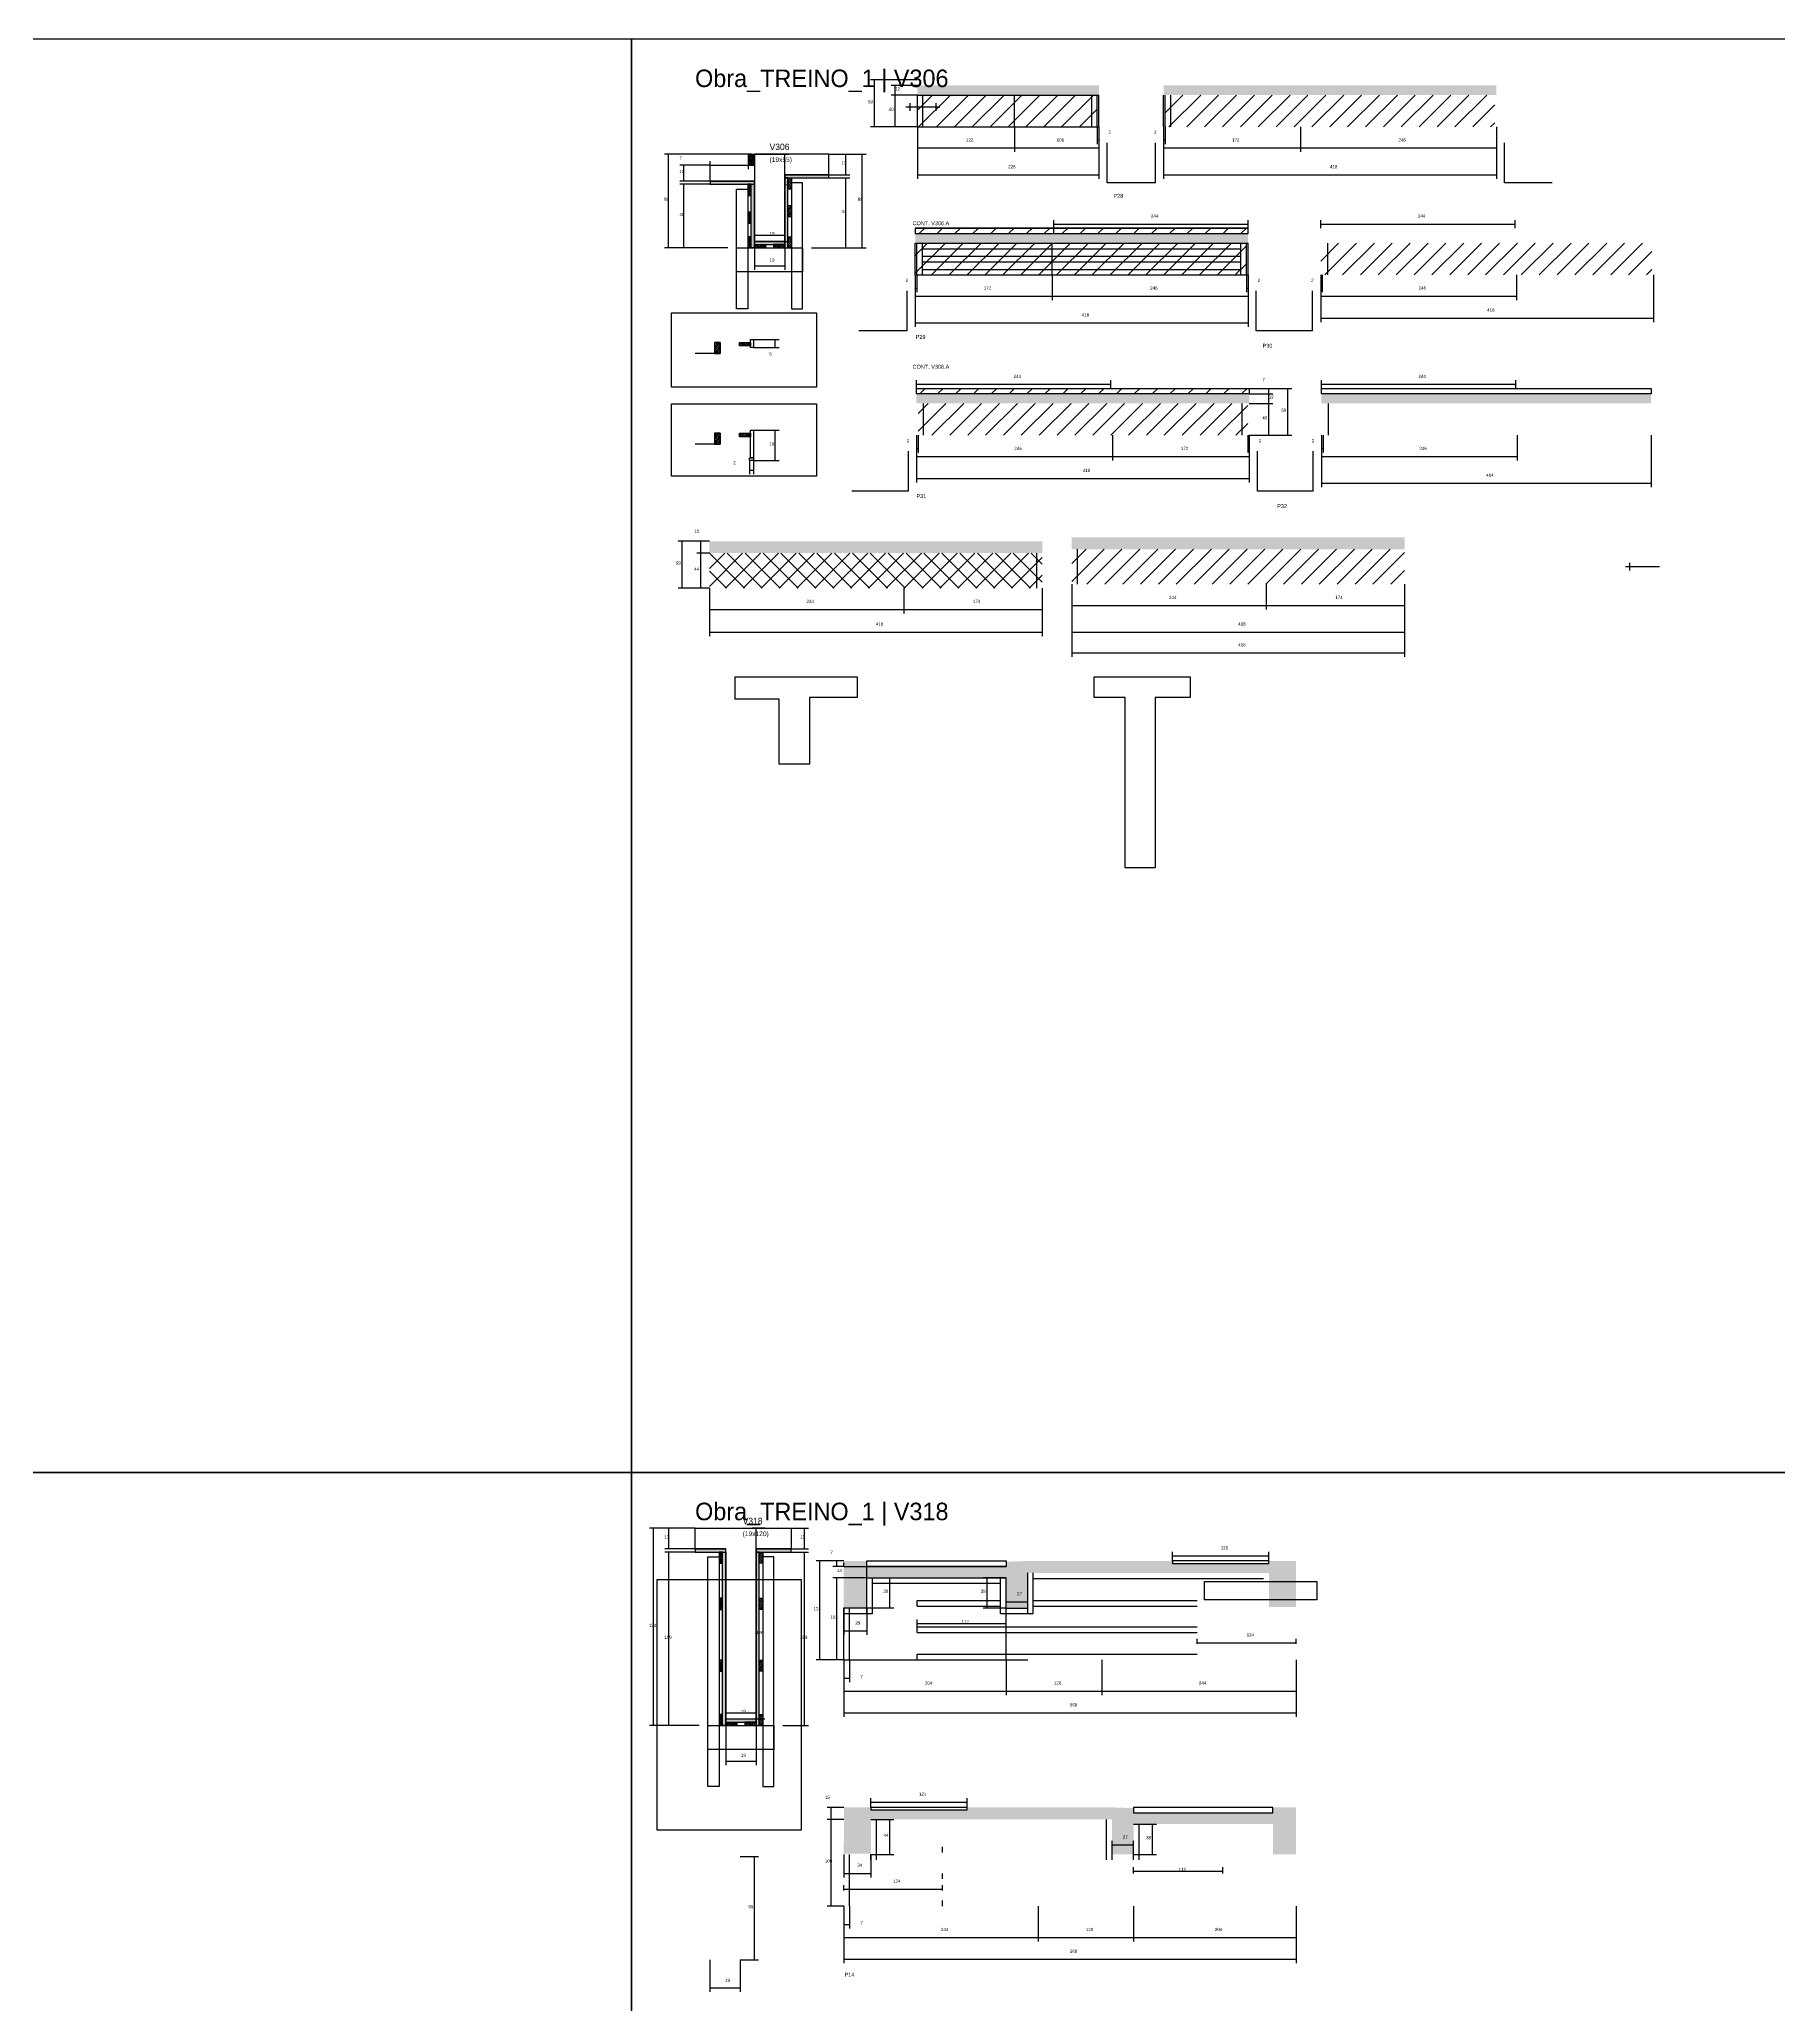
# Model space of a CAD drawing. Header units: metres. Extents: x -41 to 34840, y -36000 to 1848.
# Drawn here: x 19556 to 21741, y -668 to 1800 of the extents above; entities that cross this region are included whole.
import ezdxf

# ---------------------------------------------------------------- set-up
doc = ezdxf.new("R2010")
doc.units = ezdxf.units.M
for name, color, linetype in [('CELL_BORDER', 8, 'Continuous'), ('CONCRETO', 251, 'Continuous'), ('COTA', 4, 'Continuous'), ('Cota Seção (2x)', 4, 'Continuous'), ('cotas', 4, 'Continuous'), ('Hachura', 253, 'Continuous'), ('LABEL_ID', 3, 'Continuous'), ('Madeira', 126, 'Continuous'), ('NOMENCLATURA', 7, 'Continuous'), ('Painéis', 200, 'Continuous'), ('REAPROVEITAMENTO', 251, 'Continuous'), ('SARR_2.2x7', 40, 'Continuous'), ('SARR_3.5x7', 81, 'Continuous'), ('Texto Seção', 7, 'Continuous')]:
    doc.layers.add(name, color=color, linetype=linetype)

msp = doc.modelspace()

# ---------------------------------------------------------------- hatches: boundary and pattern name
at = {"layer": 'COTA'}
h = msp.add_hatch(dxfattribs=at)
h.set_pattern_fill('AR-CONC', scale=0.03)
h.paths.add_polyline_path([(20887.2, 1742), (20659.2, 1742), (20659.2, 1742), (20659.2, 1730), (20659.2, 1730), (20887.2, 1730), (20887.2, 1730), (20887.2, 1742)])
h = msp.add_hatch(dxfattribs=at)
h.set_pattern_fill('AR-CONC', scale=0.03)
h.paths.add_polyline_path([(20968.4, 1742), (21386.4, 1742), (21386.4, 1742), (21386.4, 1730), (21386.4, 1730), (20968.4, 1730), (20968.4, 1730), (20968.4, 1742)])
h = msp.add_hatch(dxfattribs=at)
h.set_pattern_fill('AR-CONC', scale=0.03)
h.paths.add_polyline_path([(20656.6, 1556), (21074.6, 1556), (21074.6, 1556), (21074.6, 1544), (21074.6, 1544), (20656.6, 1544), (20656.6, 1544), (20656.6, 1556)])
h = msp.add_hatch(dxfattribs=at)
h.set_pattern_fill('AR-CONC', scale=0.03)
h.paths.add_polyline_path([(21076.1, 1354.6), (20658.1, 1354.6), (20658.1, 1354.6), (20658.1, 1342.6), (20658.1, 1342.6), (21076.1, 1342.6), (21076.1, 1342.6), (21076.1, 1354.6)])
h = msp.add_hatch(dxfattribs=at)
h.set_pattern_fill('AR-CONC', scale=0.03)
h.paths.add_polyline_path([(21580.7, 1354.6), (21166.7, 1354.6), (21166.7, 1354.6), (21166.7, 1342.6), (21166.7, 1342.6), (21580.7, 1342.6), (21580.7, 1342.6), (21580.7, 1354.6)])
h = msp.add_hatch(dxfattribs=at)
h.set_pattern_fill('AR-CONC', scale=0.03)
h.paths.add_polyline_path([(20816, 1169.6), (20398, 1169.6), (20398, 1169.6), (20398, 1154.6), (20398, 1154.6), (20816, 1154.6), (20816, 1154.6), (20816, 1169.6)])
h = msp.add_hatch(dxfattribs=at)
h.set_pattern_fill('AR-CONC', scale=0.03)
h.paths.add_polyline_path([(21271.2, 1174.6), (20853.2, 1174.6), (20853.2, 1174.6), (20853.2, 1159.6), (20853.2, 1159.6), (21271.2, 1159.6), (21271.2, 1159.6), (21271.2, 1174.6)])
h = msp.add_hatch(dxfattribs=at)
h.set_pattern_fill('AR-CONC', scale=0.03)
h.paths.add_polyline_path([(20595.8, -132.2), (20770.8, -132.2), (20770.8, -132.2), (20770.8, -170.3), (20770.8, -170.3), (20797.8, -170.3), (20797.8, -170.3), (20797.8, -111.2), (20797.8, -111.2), (20770.8, -112.2), (20770.8, -112.2), (20770.8, -118.2), (20770.8, -118.2), (20595.8, -118.2), (20595.8, -118.2), (20595.8, -111.2), (20595.8, -111.2), (20566.8, -111.2), (20566.8, -111.2), (20566.8, -170.2), (20566.8, -170.2), (20595.8, -170.2), (20595.8, -170.2), (20595.8, -132.2)])
h = msp.add_hatch(dxfattribs=at)
h.set_pattern_fill('AR-CONC', scale=0.03)
h.paths.add_polyline_path([(20979.8, -114.2), (20979.8, -111.2), (20979.8, -111.2), (20797.8, -111.2), (20797.8, -111.2), (20797.8, -126.2), (20797.8, -126.2), (21100.8, -126.2), (21100.8, -126.2), (21100.8, -169.2), (21100.8, -169.2), (21134.8, -169.2), (21134.8, -169.2), (21134.7, -111.2), (21134.7, -111.2), (21100.8, -111.2), (21100.8, -111.2), (21100.8, -114.2), (21100.8, -114.2), (20979.8, -114.2)])
h = msp.add_hatch(dxfattribs=at)
h.set_pattern_fill('AR-CONC', scale=0.03)
h.paths.add_polyline_path([(20600.8, -423.7), (20600.8, -420.7), (20600.8, -420.7), (20567, -420.7), (20567, -420.7), (20566.8, -478.7), (20566.8, -478.7), (20600.8, -478.7), (20600.8, -478.7), (20600.8, -435.7), (20600.8, -435.7), (20903.8, -435.7), (20903.8, -435.7), (20903.8, -420.7), (20903.8, -420.7), (20721.8, -420.7), (20721.8, -420.7), (20721.8, -423.7), (20721.8, -423.7), (20600.8, -423.7)])
h = msp.add_hatch(dxfattribs=at)
h.set_pattern_fill('AR-CONC', scale=0.03)
h.paths.add_polyline_path([(21105.8, -441.7), (20930.8, -441.7), (20930.8, -441.7), (20930.8, -479.7), (20930.8, -479.7), (20903.8, -479.7), (20903.8, -479.7), (20903.8, -420.7), (20903.8, -420.7), (20930.8, -421.6), (20930.8, -421.6), (20930.8, -427.7), (20930.8, -427.7), (21105.8, -427.7), (21105.8, -427.7), (21105.8, -420.7), (21105.8, -420.7), (21134.8, -420.7), (21134.8, -420.7), (21134.8, -479.7), (21134.8, -479.7), (21105.8, -479.7), (21105.8, -479.7), (21105.8, -441.7)])
at = {"layer": 'Hachura'}
h = msp.add_hatch(dxfattribs=at)
h.set_pattern_fill('ANSI31', scale=0.5)
h.paths.add_polyline_path([(20446.6, 1641.9), (20451, 1641.9), (20451, 1641.9), (20451, 1655.9), (20451, 1655.9), (20446.6, 1655.9), (20446.6, 1655.9), (20446.6, 1641.9)])
h = msp.add_hatch(color=8, dxfattribs=at)
h.dxf.hatch_style = 1
h.paths.add_polyline_path([(20451, 1655.9), (20454.6, 1655.9), (20454.6, 1655.9), (20454.6, 1641.9), (20454.6, 1641.9), (20451, 1641.9), (20451, 1641.9), (20451, 1655.9)])
h = msp.add_hatch(color=8, dxfattribs=at)
h.dxf.hatch_style = 1
h.paths.add_polyline_path([(20548.2, 1625.9), (20548.2, 1629.9), (20548.2, 1629.9), (20492.6, 1629.9), (20492.6, 1629.9), (20492.6, 1625.9), (20492.6, 1625.9), (20548.2, 1625.9)])
h = msp.add_hatch(color=8, dxfattribs=at)
h.dxf.hatch_style = 1
h.paths.add_polyline_path([(20454.6, 1617.9), (20454.6, 1621.9), (20454.6, 1621.9), (20399, 1621.9), (20399, 1621.9), (20399, 1617.9), (20399, 1617.9), (20454.6, 1617.9)])
h = msp.add_hatch(dxfattribs=at)
h.set_pattern_fill('ANSI31', scale=0.5)
h.paths.add_polyline_path([(20446.2, 1603.9), (20450.6, 1603.9), (20450.6, 1603.9), (20450.6, 1617.9), (20450.6, 1617.9), (20446.2, 1617.9), (20446.2, 1617.9), (20446.2, 1603.9)])
h = msp.add_hatch(color=8, dxfattribs=at)
h.dxf.hatch_style = 1
h.paths.add_polyline_path([(20454.6, 1617.9), (20450.6, 1617.9), (20450.6, 1617.9), (20450.6, 1537.9), (20450.6, 1537.9), (20454.6, 1537.9), (20454.6, 1537.9), (20454.6, 1617.9)])
h = msp.add_hatch(color=8, dxfattribs=at)
h.dxf.hatch_style = 1
h.paths.add_polyline_path([(20496.6, 1625.9), (20492.6, 1625.9), (20492.6, 1625.9), (20492.6, 1537.9), (20492.6, 1537.9), (20496.6, 1537.9), (20496.6, 1537.9), (20496.6, 1625.9)])
h = msp.add_hatch(dxfattribs=at)
h.set_pattern_fill('ANSI31', scale=0.5)
h.paths.add_polyline_path([(20501, 1611.9), (20496.6, 1611.9), (20496.6, 1611.9), (20496.6, 1625.9), (20496.6, 1625.9), (20501, 1625.9), (20501, 1625.9), (20501, 1611.9)])
h = msp.add_hatch(dxfattribs=at)
h.set_pattern_fill('ANSI31', scale=0.5)
h.paths.add_polyline_path([(20446.2, 1569.1), (20450.6, 1569.1), (20450.6, 1569.1), (20450.6, 1583.1), (20450.6, 1583.1), (20446.2, 1583.1), (20446.2, 1583.1), (20446.2, 1569.1)])
h = msp.add_hatch(dxfattribs=at)
h.set_pattern_fill('ANSI31', scale=0.5)
h.paths.add_polyline_path([(20501, 1577.1), (20496.6, 1577.1), (20496.6, 1577.1), (20496.6, 1591.1), (20496.6, 1591.1), (20501, 1591.1), (20501, 1591.1), (20501, 1577.1)])
h = msp.add_hatch(dxfattribs=at)
h.set_pattern_fill('ANSI31', scale=0.5)
h.paths.add_polyline_path([(20446.2, 1537.9), (20450.6, 1537.9), (20450.6, 1537.9), (20450.6, 1551.9), (20450.6, 1551.9), (20446.2, 1551.9), (20446.2, 1551.9), (20446.2, 1537.9)])
h = msp.add_hatch(color=8, dxfattribs=at)
h.dxf.hatch_style = 1
h.paths.add_polyline_path([(20492.6, 1542.3), (20492.6, 1545.9), (20492.6, 1545.9), (20454.6, 1545.9), (20454.6, 1545.9), (20454.6, 1542.3), (20454.6, 1542.3), (20492.6, 1542.3)])
h = msp.add_hatch(dxfattribs=at)
h.set_pattern_fill('ANSI31', scale=0.5)
h.paths.add_polyline_path([(20454.6, 1537.9), (20454.6, 1542.3), (20454.6, 1542.3), (20468.6, 1542.3), (20468.6, 1542.3), (20468.6, 1537.9), (20468.6, 1537.9), (20454.6, 1537.9)])
h = msp.add_hatch(dxfattribs=at)
h.set_pattern_fill('ANSI31', scale=0.5)
h.paths.add_polyline_path([(20492.6, 1537.9), (20492.6, 1542.3), (20492.6, 1542.3), (20478.6, 1542.3), (20478.6, 1542.3), (20478.6, 1537.9), (20478.6, 1537.9), (20492.6, 1537.9)])
h = msp.add_hatch(dxfattribs=at)
h.set_pattern_fill('ANSI31', scale=0.5)
h.paths.add_polyline_path([(20501, 1537.9), (20496.6, 1537.9), (20496.6, 1537.9), (20496.6, 1551.9), (20496.6, 1551.9), (20501, 1551.9), (20501, 1551.9), (20501, 1537.9)])
h = msp.add_hatch(dxfattribs=at)
h.set_pattern_fill('ANSI31', scale=0.5)
h.paths.add_polyline_path([(20411.5, 1419.3), (20404.5, 1419.3), (20404.5, 1405.3), (20411.5, 1405.3)])
h = msp.add_hatch(dxfattribs=at)
h.set_pattern_fill('ANSI31', scale=0.5)
h.paths.add_polyline_path([(20435.9, 1419.3), (20435.9, 1414.9), (20435.9, 1414.9), (20449.8, 1414.9), (20449.8, 1414.9), (20449.8, 1419.3), (20449.8, 1419.3), (20435.9, 1419.3)])
h = msp.add_hatch(dxfattribs=at)
h.set_pattern_fill('ANSI31', scale=0.5)
h.paths.add_polyline_path([(20411.5, 1305.3), (20404.5, 1305.3), (20404.5, 1291.3), (20411.5, 1291.3)])
h = msp.add_hatch(dxfattribs=at)
h.set_pattern_fill('ANSI31', scale=0.5)
h.paths.add_polyline_path([(20435.9, 1305.3), (20435.9, 1300.9), (20435.9, 1300.9), (20449.8, 1300.9), (20449.8, 1300.9), (20449.8, 1305.3), (20449.8, 1305.3), (20435.9, 1305.3)])
h = msp.add_hatch(color=8, dxfattribs=at)
h.dxf.hatch_style = 1
h.paths.add_polyline_path([(20418.6, -100), (20418.6, -96), (20418.6, -96), (20380, -96), (20380, -96), (20380, -100), (20380, -100), (20418.6, -100)])
h = msp.add_hatch(color=8, dxfattribs=at)
h.dxf.hatch_style = 1
h.paths.add_polyline_path([(20500.6, -100), (20500.6, -96), (20500.6, -96), (20456.6, -96), (20456.6, -96), (20456.6, -100), (20456.6, -100), (20500.6, -100)])
h = msp.add_hatch(color=8, dxfattribs=at)
h.dxf.hatch_style = 1
h.paths.add_polyline_path([(20460.6, -98), (20456.6, -98), (20456.6, -98), (20456.6, -318), (20456.6, -318), (20460.6, -318), (20460.6, -318), (20460.6, -98)])
h = msp.add_hatch(dxfattribs=at)
h.set_pattern_fill('ANSI31', scale=0.5)
h.paths.add_polyline_path([(20410.2, -114), (20414.6, -114), (20414.6, -114), (20414.6, -100), (20414.6, -100), (20410.2, -100), (20410.2, -100), (20410.2, -114)])
h = msp.add_hatch(color=8, dxfattribs=at)
h.dxf.hatch_style = 1
h.paths.add_polyline_path([(20414.6, -100), (20418.6, -100), (20418.6, -100), (20418.6, -318), (20418.6, -318), (20414.6, -318), (20414.6, -318), (20414.6, -100)])
h = msp.add_hatch(dxfattribs=at)
h.set_pattern_fill('ANSI31', scale=0.5)
h.paths.add_polyline_path([(20465, -114), (20460.6, -114), (20460.6, -114), (20460.6, -100), (20460.6, -100), (20465, -100), (20465, -100), (20465, -114)])
h = msp.add_hatch(dxfattribs=at)
h.set_pattern_fill('ANSI31', scale=0.5)
h.paths.add_polyline_path([(20410.2, -172), (20414.6, -172), (20414.6, -172), (20414.6, -158), (20414.6, -158), (20410.2, -158), (20410.2, -158), (20410.2, -172)])
h = msp.add_hatch(dxfattribs=at)
h.set_pattern_fill('ANSI31', scale=0.5)
h.paths.add_polyline_path([(20465, -172), (20460.6, -172), (20460.6, -172), (20460.6, -158), (20460.6, -158), (20465, -158), (20465, -158), (20465, -172)])
h = msp.add_hatch(dxfattribs=at)
h.set_pattern_fill('ANSI31', scale=0.5)
h.paths.add_polyline_path([(20410.2, -249.7), (20414.6, -249.7), (20414.6, -249.7), (20414.6, -235.7), (20414.6, -235.7), (20410.2, -235.7), (20410.2, -235.7), (20410.2, -249.7)])
h = msp.add_hatch(dxfattribs=at)
h.set_pattern_fill('ANSI31', scale=0.5)
h.paths.add_polyline_path([(20465, -249.7), (20460.6, -249.7), (20460.6, -249.7), (20460.6, -235.7), (20460.6, -235.7), (20465, -235.7), (20465, -235.7), (20465, -249.7)])
h = msp.add_hatch(dxfattribs=at)
h.set_pattern_fill('ANSI31', scale=0.5)
h.paths.add_polyline_path([(20410.2, -318), (20414.6, -318), (20414.6, -318), (20414.6, -304), (20414.6, -304), (20410.2, -304), (20410.2, -304), (20410.2, -318)])
h = msp.add_hatch(color=8, dxfattribs=at)
h.dxf.hatch_style = 1
h.paths.add_polyline_path([(20456.6, -313.6), (20456.6, -310), (20456.6, -310), (20418.6, -310), (20418.6, -310), (20418.6, -313.6), (20418.6, -313.6), (20456.6, -313.6)])
h = msp.add_hatch(dxfattribs=at)
h.set_pattern_fill('ANSI31', scale=0.5)
h.paths.add_polyline_path([(20418.6, -318), (20418.6, -313.6), (20418.6, -313.6), (20432.6, -313.6), (20432.6, -313.6), (20432.6, -318), (20432.6, -318), (20418.6, -318)])
h = msp.add_hatch(dxfattribs=at)
h.set_pattern_fill('ANSI31', scale=0.5)
h.paths.add_polyline_path([(20456.6, -318), (20456.6, -313.6), (20456.6, -313.6), (20442.6, -313.6), (20442.6, -313.6), (20442.6, -318), (20442.6, -318), (20456.6, -318)])
h = msp.add_hatch(dxfattribs=at)
h.set_pattern_fill('ANSI31', scale=0.5)
h.paths.add_polyline_path([(20465, -318), (20460.6, -318), (20460.6, -318), (20460.6, -304), (20460.6, -304), (20465, -304), (20465, -304), (20465, -318)])
at = {"layer": 'REAPROVEITAMENTO'}
h = msp.add_hatch(dxfattribs=at)
h.set_pattern_fill('ANSI31', scale=5)
h.paths.add_polyline_path([(20885.2, 1690), (20885.2, 1730), (20885.2, 1730), (20659.2, 1730), (20659.2, 1730), (20659.2, 1690), (20659.2, 1690), (20885.2, 1690)])
h = msp.add_hatch(dxfattribs=at)
h.set_pattern_fill('ANSI31', scale=5)
h.paths.add_polyline_path([(21384.4, 1690), (21384.4, 1730), (21384.4, 1730), (20970.4, 1730), (20970.4, 1730), (20970.4, 1690), (20970.4, 1690), (21384.4, 1690)])
h = msp.add_hatch(dxfattribs=at)
h.set_pattern_fill('ANSI31', scale=5)
h.paths.add_polyline_path([(21074.6, 1563), (20656.6, 1563), (20656.6, 1563), (20656.6, 1556), (20656.6, 1556), (21074.6, 1556), (21074.6, 1556), (21074.6, 1563)])
h = msp.add_hatch(dxfattribs=at)
h.set_pattern_fill('ANSI31', scale=5)
h.paths.add_polyline_path([(21072.6, 1504), (21072.6, 1544), (21072.6, 1544), (20656.6, 1544), (20656.6, 1544), (20656.6, 1504), (20656.6, 1504), (21072.6, 1504)])
h = msp.add_hatch(dxfattribs=at)
h.set_pattern_fill('ANSI31', scale=5)
h.paths.add_polyline_path([(21581.8, 1504), (21581.8, 1544), (21581.8, 1544), (21165.8, 1544), (21165.8, 1544), (21165.8, 1504), (21165.8, 1504), (21581.8, 1504)])
h = msp.add_hatch(dxfattribs=at)
h.set_pattern_fill('ANSI31', scale=5)
h.paths.add_polyline_path([(21076.1, 1361.6), (20658.1, 1361.6), (20658.1, 1361.6), (20658.1, 1354.6), (20658.1, 1354.6), (21076.1, 1354.6), (21076.1, 1354.6), (21076.1, 1361.6)])
h = msp.add_hatch(dxfattribs=at)
h.set_pattern_fill('ANSI31', scale=5)
h.paths.add_polyline_path([(21074.1, 1302.6), (21074.1, 1342.6), (21074.1, 1342.6), (20660.1, 1342.6), (20660.1, 1342.6), (20660.1, 1302.6), (20660.1, 1302.6), (21074.1, 1302.6)])
h = msp.add_hatch(dxfattribs=at)
h.set_pattern_fill('ANSI37', scale=5)
h.paths.add_polyline_path([(20816, 1110.6), (20816, 1154.6), (20816, 1154.6), (20398, 1154.6), (20398, 1154.6), (20398, 1110.6), (20398, 1110.6), (20816, 1110.6)])
h = msp.add_hatch(dxfattribs=at)
h.set_pattern_fill('ANSI31', scale=5)
h.paths.add_polyline_path([(21271.2, 1115.6), (21271.2, 1159.6), (21271.2, 1159.6), (20853.2, 1159.6), (20853.2, 1159.6), (20853.2, 1115.6), (20853.2, 1115.6), (21271.2, 1115.6)])

# ---------------------------------------------------------------- linework, layer by layer
at = {"layer": 'CELL_BORDER'}
for points in [[(17400, 0), (20300, 0), (20300, 1800), (17400, 1800)], [(20300, 0), (23200, 0), (23200, 1800), (20300, 1800)], [(17400, -1800), (20300, -1800), (20300, 0), (17400, 0)], [(20300, -1800), (23200, -1800), (23200, 0), (20300, 0)]]:
    msp.add_lwpolyline(points, close=True, dxfattribs=at)
at = {"layer": 'CONCRETO'}
msp.add_lwpolyline([(20492.6, 1625.9), (20492.6, 1545.9), (20454.6, 1545.9), (20454.6, 1621.9), (20399, 1621.9), (20399, 1641.9), (20454.6, 1641.9), (20454.6, 1655.9), (20492.6, 1655.9)], dxfattribs=at)
for points in [[(20548.2, 1629.9), (20548.2, 1655.9), (20492.6, 1655.9), (20492.6, 1655.9), (20454.6, 1655.9), (20454.6, 1545.9), (20492.6, 1545.9), (20492.6, 1629.9)], [(20430.2, 971.4), (20430.2, 999.4), (20583.8, 999.4), (20583.8, 973.4), (20523.8, 973.4), (20523.8, 889.4), (20485.8, 889.4), (20485.8, 971.4)], [(20881.4, 973.4), (20881.4, 999.4), (21002, 999.4), (21002, 973.4), (20958, 973.4), (20958, 759.4), (20920, 759.4), (20920, 973.4)], [(20380, -96), (20380, -70), (20500.6, -70), (20500.6, -96), (20456.6, -96), (20456.6, -310), (20418.6, -310), (20418.6, -96)]]:
    msp.add_lwpolyline(points, close=True, dxfattribs=at)
at = {"layer": 'COTA'}
for p, q in [((20659.2, 1749), (20600.4, 1749)), ((20605.4, 1690), (20605.4, 1749)), ((20659.2, 1742), (20626.3, 1742)), ((20659.2, 1730), (20626.3, 1730)), ((20659.2, 1730), (20626.3, 1730)), ((20631.3, 1730), (20631.3, 1742)), ((20631.3, 1690), (20631.3, 1730)), ((20659.2, 1690), (20600.4, 1690)), ((20659.2, 1690), (20626.3, 1690)), ((20659.2, 1690), (20659.2, 1658.5)), ((20659.2, 1690), (20659.2, 1624.9)), ((20781.2, 1690), (20781.2, 1658.5)), ((20781.2, 1690), (20781.2, 1658.5)), ((20885.2, 1690), (20885.2, 1668.3)), ((20887.2, 1690), (20887.2, 1658.5)), ((20887.2, 1690), (20887.2, 1624.9)), ((20887.2, 1690), (20887.2, 1668.3)), ((20968.4, 1690), (20968.4, 1658.5)), ((20968.4, 1690), (20968.4, 1624.9)), ((20968.4, 1690), (20968.4, 1668.3)), ((20970.4, 1690), (20970.4, 1668.3)), ((21140.4, 1690), (21140.4, 1658.5)), ((21140.4, 1690), (21140.4, 1658.5)), ((21386.4, 1690), (21386.4, 1658.5)), ((21386.4, 1690), (21386.4, 1624.9)), ((20446.6, 1655.9), (20341.6, 1655.9)), ((20346.6, 1537.9), (20346.6, 1655.9)), ((20446.6, 1655.9), (20446.6, 1636.9)), ((20548.2, 1655.9), (20574.4, 1655.9)), ((20548.2, 1655.9), (20594.9, 1655.9)), ((20569.4, 1629.9), (20569.4, 1655.9)), ((20589.9, 1537.9), (20589.9, 1655.9)), ((20659.2, 1663.5), (20781.2, 1663.5)), ((20781.2, 1663.5), (20887.2, 1663.5)), ((20885.2, 1673.3), (20887.2, 1673.3)), ((20968.4, 1673.3), (20970.4, 1673.3)), ((20968.4, 1663.5), (21140.4, 1663.5)), ((21140.4, 1663.5), (21386.4, 1663.5)), ((20399, 1641.9), (20360.9, 1641.9)), ((20365.9, 1621.9), (20365.9, 1641.9)), ((20399, 1641.9), (20399, 1646.9)), ((20399, 1641.9), (20446.6, 1641.9)), ((20548.2, 1629.9), (20574.4, 1629.9)), ((20659.2, 1629.9), (20887.2, 1629.9)), ((20968.4, 1629.9), (21386.4, 1629.9)), ((20399, 1621.9), (20360.9, 1621.9)), ((20399, 1617.9), (20360.9, 1617.9)), ((20365.9, 1537.9), (20365.9, 1617.9)), ((20548.2, 1625.9), (20574.4, 1625.9)), ((20569.4, 1537.9), (20569.4, 1625.9)), ((20830.5, 1563), (20830.5, 1573)), ((20830.5, 1568), (21074.6, 1568)), ((21074.6, 1563), (21074.6, 1573)), ((21165.8, 1563), (21165.8, 1573)), ((21165.8, 1568), (21409.9, 1568)), ((21409.9, 1563), (21409.9, 1573)), ((20421, 1537.9), (20341.6, 1537.9)), ((20421, 1537.9), (20360.9, 1537.9)), ((20454.6, 1537.9), (20454.6, 1510.4)), ((20492.6, 1537.9), (20492.6, 1510.4)), ((20526.2, 1537.9), (20574.4, 1537.9)), ((20550.8, 1537.9), (20594.9, 1537.9)), ((20454.6, 1515.4), (20492.6, 1515.4)), ((20656.6, 1504), (20656.6, 1472.5)), ((20656.6, 1504), (20656.6, 1438.9)), ((20656.6, 1504), (20656.6, 1482.3)), ((20656.6, 1487.3), (20658.6, 1487.3)), ((20658.6, 1504), (20658.6, 1482.3)), ((20828.6, 1504), (20828.6, 1472.5)), ((20828.6, 1504), (20828.6, 1472.5)), ((21072.6, 1504), (21072.6, 1482.3)), ((21072.6, 1487.3), (21074.6, 1487.3)), ((21074.6, 1504), (21074.6, 1472.5)), ((21074.6, 1504), (21074.6, 1438.9)), ((21074.6, 1504), (21074.6, 1482.3)), ((21165.8, 1504), (21165.8, 1472.5)), ((21165.8, 1504), (21165.8, 1444.9)), ((21165.8, 1504), (21165.8, 1482.3)), ((21165.8, 1487.3), (21167.8, 1487.3)), ((21167.8, 1504), (21167.8, 1482.3)), ((21411.8, 1504), (21411.8, 1472.5)), ((21583.8, 1504), (21583.8, 1444.9)), ((20656.6, 1477.5), (20828.6, 1477.5)), ((20828.6, 1477.5), (21074.6, 1477.5)), ((21165.8, 1477.5), (21411.8, 1477.5)), ((20656.6, 1443.9), (21074.6, 1443.9)), ((21165.8, 1449.9), (21583.8, 1449.9)), ((20453.4, 1422.9), (20485.7, 1422.9)), ((20453.4, 1412.9), (20485.7, 1412.9)), ((20480.7, 1412.9), (20480.7, 1422.9)), ((20658.1, 1361.6), (20658.1, 1371.7)), ((20658.1, 1366.7), (20902.1, 1366.7)), ((20902.1, 1361.6), (20902.1, 1371.7)), ((21076.1, 1361.6), (21105.5, 1361.6)), ((21076.1, 1361.6), (21129.6, 1361.6)), ((21100.5, 1354.6), (21100.5, 1361.6)), ((21124.6, 1302.6), (21124.6, 1361.6)), ((21166.7, 1361.6), (21166.7, 1371.7)), ((21166.7, 1366.7), (21410.7, 1366.7)), ((21410.7, 1361.6), (21410.7, 1371.7)), ((21076.1, 1354.6), (21105.5, 1354.6)), ((21076.1, 1354.6), (21105.5, 1354.6)), ((21076.1, 1342.6), (21105.5, 1342.6)), ((21076.1, 1342.6), (21105.5, 1342.6)), ((21100.5, 1342.6), (21100.5, 1354.6)), ((21100.5, 1302.6), (21100.5, 1342.6)), ((20453.4, 1308.9), (20485.7, 1308.9)), ((20480.7, 1270.9), (20480.7, 1308.9)), ((20658.1, 1302.6), (20658.1, 1271.1)), ((20658.1, 1302.6), (20658.1, 1243.5)), ((20658.1, 1302.6), (20658.1, 1281)), ((20658.1, 1286), (20660.1, 1286)), ((20660.1, 1302.6), (20660.1, 1281)), ((20904.1, 1302.6), (20904.1, 1271.1)), ((20904.1, 1302.6), (20904.1, 1271.1)), ((21074.1, 1302.6), (21074.1, 1281)), ((21074.1, 1286), (21076.1, 1286)), ((21076.1, 1302.6), (21076.1, 1271.1)), ((21076.1, 1302.6), (21076.1, 1243.5)), ((21076.1, 1302.6), (21076.1, 1281)), ((21076.1, 1302.6), (21105.5, 1302.6)), ((21076.1, 1302.6), (21129.6, 1302.6)), ((21166.7, 1302.6), (21166.7, 1271.1)), ((21166.7, 1302.6), (21166.7, 1237.6)), ((21166.7, 1302.6), (21166.7, 1281)), ((21166.7, 1286), (21168.7, 1286)), ((21168.7, 1302.6), (21168.7, 1281)), ((21412.7, 1302.6), (21412.7, 1271.1)), ((21580.7, 1302.6), (21580.7, 1237.6)), ((20448.4, 1270.9), (20448.4, 1253.7)), ((20453.4, 1270.9), (20485.7, 1270.9)), ((20453.4, 1270.9), (20453.4, 1253.7)), ((20658.1, 1276.1), (20904.1, 1276.1)), ((20904.1, 1276.1), (21076.1, 1276.1)), ((21166.7, 1276.1), (21412.7, 1276.1)), ((20448.4, 1258.7), (20453.4, 1258.7)), ((20658.1, 1248.5), (21076.1, 1248.5)), ((21166.7, 1242.6), (21580.7, 1242.6)), ((20398, 1169.6), (20358.9, 1169.6)), ((20363.9, 1110.6), (20363.9, 1169.6)), ((20398, 1169.6), (20382.1, 1169.6)), ((20387.1, 1154.6), (20387.1, 1169.6)), ((20398, 1154.6), (20382.1, 1154.6)), ((20398, 1154.6), (20382.1, 1154.6)), ((20387.1, 1110.6), (20387.1, 1154.6)), ((20853.2, 1115.6), (20853.2, 1084)), ((20853.2, 1115.6), (20853.2, 1050.5)), ((20853.2, 1115.6), (20853.2, 1024.4)), ((21097.2, 1115.6), (21097.2, 1084)), ((21097.2, 1115.6), (21097.2, 1084)), ((21271.2, 1115.6), (21271.2, 1084)), ((21271.2, 1115.6), (21271.2, 1050.5)), ((21271.2, 1115.6), (21271.2, 1024.4)), ((20398, 1110.6), (20358.9, 1110.6)), ((20398, 1110.6), (20382.1, 1110.6)), ((20398, 1110.6), (20398, 1079)), ((20398, 1110.6), (20398, 1050.5)), ((20642, 1110.6), (20642, 1079)), ((20642, 1110.6), (20642, 1079)), ((20816, 1110.6), (20816, 1079)), ((20816, 1110.6), (20816, 1050.5)), ((20853.2, 1089), (21097.2, 1089)), ((21097.2, 1089), (21271.2, 1089)), ((20398, 1084), (20642, 1084)), ((20642, 1084), (20816, 1084)), ((20398, 1055.5), (20816, 1055.5)), ((20853.2, 1055.5), (21271.2, 1055.5)), ((20853.2, 1029.4), (21271.2, 1029.4)), ((20380, -70), (20322.6, -70)), ((20327.6, -318), (20327.6, -70)), ((20380, -70), (20341.9, -70)), ((20346.9, -96), (20346.9, -70)), ((20500.6, -70), (20522.4, -70)), ((20517.4, -96), (20517.4, -70)), ((20380, -96), (20341.9, -96)), ((20500.6, -96), (20522.4, -96)), ((20380, -100), (20341.9, -100)), ((20346.9, -318), (20346.9, -100)), ((20500.6, -100), (20522.4, -100)), ((20517.4, -318), (20517.4, -100)), ((20566.8, -111.2), (20553.2, -111.2)), ((20566.8, -118.2), (20553.2, -118.2)), ((20558.2, -118.2), (20558.2, -111.2)), ((20566.8, -118.2), (20566.8, -113.2)), ((20566.8, -118.2), (20595.8, -118.2)), ((20595.8, -132.2), (20595.8, -113.2)), ((20979.8, -111.2), (20979.8, -99.6)), ((20979.8, -104.6), (21100.8, -104.6)), ((21100.8, -111.2), (21100.8, -99.6)), ((20595.8, -132.2), (20553.2, -132.2)), ((20558.2, -235.2), (20558.2, -132.2)), ((20566.8, -235.2), (20553.2, -235.2)), ((20566.8, -235.2), (20566.8, -263.4)), ((20573.8, -235.2), (20573.8, -263.4)), ((20770.8, -235.2), (20770.8, -279.6)), ((20890.8, -235.2), (20890.8, -279.6)), ((20890.8, -235.2), (20890.8, -279.6)), ((21134.8, -235.2), (21134.8, -279.6)), ((20566.8, -258.4), (20573.8, -258.4)), ((20770.8, -274.6), (20890.8, -274.6)), ((20890.8, -274.6), (21134.8, -274.6)), ((20385, -318), (20322.6, -318)), ((20385, -318), (20341.9, -318)), ((20418.6, -318), (20418.6, -367.7)), ((20456.6, -318), (20456.6, -367.7)), ((20490.2, -318), (20522.4, -318)), ((20418.6, -362.7), (20456.6, -362.7)), ((20600.8, -420.7), (20600.8, -409.1)), ((20600.8, -414.1), (20721.8, -414.1)), ((20721.8, -420.7), (20721.8, -409.1)), ((20566.8, -420.7), (20546.1, -420.7)), ((20566.8, -435.7), (20546.1, -435.7)), ((20566.8, -435.7), (20546.1, -435.7)), ((20551.1, -435.7), (20551.1, -420.7)), ((20551.1, -544.7), (20551.1, -435.7)), ((20436.6, -482.3), (20459.6, -482.3)), ((20454.6, -612.3), (20454.6, -482.3)), ((20566.8, -544.7), (20546.1, -544.7)), ((20566.8, -544.7), (20566.8, -589.1)), ((20566.8, -544.7), (20566.8, -572.9)), ((20573.8, -544.7), (20573.8, -572.9)), ((20810.8, -544.7), (20810.8, -589.1)), ((20810.8, -544.7), (20810.8, -589.1)), ((20930.8, -544.7), (20930.8, -589.1)), ((20566.8, -567.9), (20573.8, -567.9)), ((20566.8, -584.1), (20810.8, -584.1)), ((20810.8, -584.1), (20930.8, -584.1)), ((20398.7, -612.3), (20398.7, -652.5)), ((20436.6, -612.3), (20436.6, -652.5)), ((20436.6, -612.3), (20459.6, -612.3)), ((20398.7, -647.5), (20436.6, -647.5))]:
    msp.add_line(p, q, dxfattribs=at)
at = {"layer": 'Cota Seção (2x)'}
for p, q in [((20465.6, 1655.9), (20497.6, 1655.9)), ((20492.6, 1545.9), (20492.6, 1655.9)), ((20454.6, 1537.9), (20454.6, 1558.9)), ((20492.6, 1537.9), (20492.6, 1558.9)), ((20454.6, 1553.9), (20492.6, 1553.9)), ((20465.6, 1545.9), (20497.6, 1545.9)), ((20467.6, -70), (20451.6, -70)), ((20456.6, -310), (20456.6, -70)), ((20566.8, -111.2), (20531.9, -111.2)), ((20536.9, -235.2), (20536.9, -111.2)), ((20595.8, -132.2), (20629.7, -132.2)), ((20624.7, -170.2), (20624.7, -132.2)), ((20770.8, -132.2), (20742, -132.2)), ((20747, -170.3), (20747, -132.2)), ((20566.8, -170.2), (20566.8, -204.1)), ((20595.8, -170.2), (20629.7, -170.2)), ((20595.8, -170.2), (20595.8, -204.1)), ((20770.8, -170.3), (20742, -170.3)), ((20770.8, -170.3), (20770.8, -157.4)), ((20770.8, -162.4), (20797.8, -162.4)), ((20797.8, -170.3), (20797.8, -157.4)), ((20658.8, -194.1), (20658.8, -184.9)), ((20658.8, -189.9), (20770.8, -189.9)), ((20770.8, -194.1), (20770.8, -184.9)), ((20566.8, -199.1), (20595.8, -199.1)), ((21010.8, -215.4), (21010.8, -209)), ((21010.8, -214), (21134.8, -214)), ((21134.8, -215.4), (21134.8, -209)), ((20566.8, -235.2), (20531.9, -235.2)), ((20566.8, -235.2), (20566.8, -279.6)), ((20566.8, -235.2), (20566.8, -307.1)), ((20770.8, -235.2), (20770.8, -279.6)), ((21134.8, -235.2), (21134.8, -307.1)), ((20566.8, -274.6), (20770.8, -274.6)), ((20418.6, -318), (20418.6, -297)), ((20418.6, -302), (20456.6, -302)), ((20467.6, -310), (20451.6, -310)), ((20456.6, -318), (20456.6, -297)), ((20566.8, -302.1), (21134.8, -302.1)), ((20600.8, -435.7), (20629.7, -435.7)), ((20624.7, -479.7), (20624.7, -435.7)), ((20930.8, -441.7), (20959.7, -441.7)), ((20954.7, -479.7), (20954.7, -441.7)), ((20903.8, -479.7), (20903.8, -462.9)), ((20903.8, -467.9), (20930.8, -467.9)), ((20930.8, -479.7), (20930.8, -462.9)), ((20566.8, -479.7), (20566.8, -508.6)), ((20600.8, -479.7), (20629.7, -479.7)), ((20600.8, -479.7), (20600.8, -508.6)), ((20930.8, -479.7), (20959.7, -479.7)), ((20566.8, -503.6), (20600.8, -503.6)), ((20930.8, -503.6), (20930.8, -495.6)), ((20930.8, -500.6), (21042.8, -500.6)), ((21042.8, -503.6), (21042.8, -495.6)), ((20566.8, -524.9), (20566.8, -518.4)), ((20566.8, -523.4), (20690.8, -523.4)), ((20690.8, -524.9), (20690.8, -518.4)), ((20566.8, -544.7), (20566.8, -616.5)), ((20930.8, -544.7), (20930.8, -589.1)), ((21134.8, -544.7), (21134.8, -589.1)), ((21134.8, -544.7), (21134.8, -616.5)), ((20930.8, -584.1), (21134.8, -584.1)), ((20566.8, -611.5), (21134.8, -611.5))]:
    msp.add_line(p, q, dxfattribs=at)
at = {"layer": 'Cotas'}
for points in [[(20350.5, 1456.3), (20532.5, 1456.3), (20532.5, 1363.2), (20350.5, 1363.2)], [(20350.5, 1342.3), (20532.5, 1342.3), (20532.5, 1251.2), (20350.5, 1251.2)], [(20331.8, -448.9), (20513.8, -448.9), (20513.8, -134.9), (20331.8, -134.9)]]:
    msp.add_lwpolyline(points, close=True, dxfattribs=at)
at = {"layer": 'Madeira'}
for points in [[(20446.6, 1641.9), (20451, 1641.9), (20451, 1655.9), (20446.6, 1655.9)], [(20446.2, 1603.9), (20450.6, 1603.9), (20450.6, 1617.9), (20446.2, 1617.9)], [(20501, 1611.9), (20496.6, 1611.9), (20496.6, 1625.9), (20501, 1625.9)], [(20446.2, 1569.1), (20450.6, 1569.1), (20450.6, 1583.1), (20446.2, 1583.1)], [(20501, 1577.1), (20496.6, 1577.1), (20496.6, 1591.1), (20501, 1591.1)], [(20446.2, 1537.9), (20450.6, 1537.9), (20450.6, 1551.9), (20446.2, 1551.9)], [(20454.6, 1537.9), (20454.6, 1542.3), (20468.6, 1542.3), (20468.6, 1537.9)], [(20492.6, 1537.9), (20492.6, 1542.3), (20478.6, 1542.3), (20478.6, 1537.9)], [(20501, 1537.9), (20496.6, 1537.9), (20496.6, 1551.9), (20501, 1551.9)], [(20411.5, 1405.3), (20411.5, 1419.3), (20404.5, 1419.3), (20404.5, 1405.3)], [(20435.9, 1419.3), (20449.8, 1419.3), (20449.8, 1414.9), (20435.9, 1414.9)], [(20411.5, 1291.3), (20411.5, 1305.3), (20404.5, 1305.3), (20404.5, 1291.3)], [(20435.9, 1305.3), (20449.8, 1305.3), (20449.8, 1300.9), (20435.9, 1300.9)], [(20410.2, -114), (20414.6, -114), (20414.6, -100), (20410.2, -100)], [(20465, -114), (20460.6, -114), (20460.6, -100), (20465, -100)], [(20410.2, -172), (20414.6, -172), (20414.6, -158), (20410.2, -158)], [(20465, -172), (20460.6, -172), (20460.6, -158), (20465, -158)], [(20410.2, -249.7), (20414.6, -249.7), (20414.6, -235.7), (20410.2, -235.7)], [(20465, -249.7), (20460.6, -249.7), (20460.6, -235.7), (20465, -235.7)], [(20410.2, -318), (20414.6, -318), (20414.6, -304), (20410.2, -304)], [(20418.6, -318), (20418.6, -313.6), (20432.6, -313.6), (20432.6, -318)], [(20456.6, -318), (20456.6, -313.6), (20442.6, -313.6), (20442.6, -318)], [(20465, -318), (20460.6, -318), (20460.6, -304), (20465, -304)]]:
    msp.add_lwpolyline(points, close=True, dxfattribs=at)
for points in [[(20411.5, 1419.3), (20411.5, 1405.3), (20380, 1405.3)], [(20411.5, 1305.3), (20411.5, 1291.3), (20380, 1291.3)]]:
    msp.add_lwpolyline(points, dxfattribs=at)
at = {"layer": 'NOMENCLATURA'}
for p, q in [((20644.9, 1715), (20687.6, 1715)), ((20649.9, 1719.9), (20649.9, 1710)), ((20682.6, 1719.9), (20682.6, 1710)), ((20897.4, 1619.7), (20897.4, 1670.1)), ((20958.2, 1619.7), (20958.2, 1670.1)), ((21396.6, 1619.7), (21396.6, 1670.1)), ((20958.2, 1619.7), (20897.4, 1619.7)), ((21456.5, 1619.7), (21396.6, 1619.7)), ((20646.4, 1433.7), (20646.4, 1484.1)), ((21084.8, 1433.7), (21084.8, 1484.1)), ((21155.6, 1433.7), (21155.6, 1484.1)), ((20646.4, 1433.7), (20585.5, 1433.7)), ((21155.6, 1433.7), (21084.8, 1433.7)), ((20647.9, 1232.3), (20647.9, 1282.7)), ((21086.3, 1232.3), (21086.3, 1282.7)), ((21156.5, 1232.3), (21156.5, 1282.7)), ((20647.9, 1232.3), (20577, 1232.3)), ((21156.5, 1232.3), (21086.3, 1232.3)), ((21591.3, 1137.6), (21548.5, 1137.6)), ((21553.5, 1142.6), (21553.5, 1132.7))]:
    msp.add_line(p, q, dxfattribs=at)
at = {"layer": 'Painéis'}
for p, q in [((20659.2, 1730), (20887.2, 1730)), ((20659.2, 1690), (20659.2, 1730)), ((20781.2, 1690), (20781.2, 1730)), ((20885.2, 1690), (20885.2, 1730)), ((20887.2, 1690), (20887.2, 1730)), ((20968.4, 1690), (20968.4, 1730)), ((20970.4, 1690), (20970.4, 1730)), ((20659.2, 1690), (20887.2, 1690)), ((20492.6, 1629.9), (20548.2, 1629.9)), ((20399, 1621.9), (20454.6, 1621.9)), ((20656.6, 1563), (21074.6, 1563)), ((20656.6, 1556), (21074.6, 1556)), ((20830.5, 1556), (20830.5, 1563)), ((21074.6, 1556), (21074.6, 1563)), ((20454.6, 1545.9), (20492.6, 1545.9)), ((20656.6, 1544), (21074.6, 1544)), ((20656.6, 1504), (20656.6, 1544)), ((20658.6, 1504), (20658.6, 1544)), ((20828.6, 1504), (20828.6, 1544)), ((21072.6, 1504), (21072.6, 1544)), ((21074.6, 1504), (21074.6, 1544)), ((20656.6, 1504), (21074.6, 1504)), ((20380, -96), (20418.6, -96)), ((20456.6, -96), (20500.6, -96)), ((20595.8, -111.2), (20770.8, -111.2)), ((20595.8, -118.2), (20595.8, -111.2)), ((20595.8, -118.2), (20770.8, -118.2)), ((20595.8, -132.2), (20770.8, -132.2)), ((20595.8, -170.2), (20595.8, -132.2)), ((20770.8, -170.3), (20770.8, -132.2)), ((20797.8, -170.3), (20797.8, -126.2)), ((20566.8, -170.2), (20595.8, -170.2)), ((20566.8, -235.2), (20566.8, -170.2)), ((20770.8, -170.3), (20797.8, -170.3)), ((20770.8, -235.2), (20770.8, -170.3)), ((20566.8, -235.2), (20797.8, -235.2))]:
    msp.add_line(p, q, dxfattribs=at)
for points in [[(20451, 1655.9), (20454.6, 1655.9), (20454.6, 1641.9), (20451, 1641.9)], [(20548.2, 1625.9), (20548.2, 1629.9), (20492.6, 1629.9), (20492.6, 1625.9)], [(20454.6, 1617.9), (20454.6, 1621.9), (20399, 1621.9), (20399, 1617.9)], [(20450.6, 1617.9), (20454.6, 1617.9), (20454.6, 1537.9), (20450.6, 1537.9)], [(20496.6, 1625.9), (20492.6, 1625.9), (20492.6, 1537.9), (20496.6, 1537.9)], [(20656.6, 1556), (21074.6, 1556), (21074.6, 1563), (20656.6, 1563)], [(20492.6, 1542.3), (20492.6, 1545.9), (20454.6, 1545.9), (20454.6, 1542.3)], [(20449.8, 1422.9), (20453.4, 1422.9), (20453.4, 1412.9), (20449.8, 1412.9)], [(21076.1, 1354.6), (20658.1, 1354.6), (20658.1, 1361.6), (21076.1, 1361.6)], [(21580.7, 1354.6), (21166.7, 1354.6), (21166.7, 1361.6), (21580.7, 1361.6)], [(20449.8, 1308.9), (20453.4, 1308.9), (20453.4, 1274.5), (20449.8, 1274.5)], [(20453.4, 1274.5), (20453.4, 1270.9), (20448.4, 1270.9), (20448.4, 1274.5)], [(20418.6, -100), (20418.6, -96), (20380, -96), (20380, -100)], [(20500.6, -100), (20500.6, -96), (20456.6, -96), (20456.6, -100)], [(20414.6, -100), (20418.6, -100), (20418.6, -318), (20414.6, -318)], [(20460.6, -100), (20456.6, -100), (20456.6, -318), (20460.6, -318)], [(20770.8, -118.2), (20595.8, -118.2), (20595.8, -111.2), (20770.8, -111.2)], [(21100.8, -111.2), (20979.8, -111.2), (20979.8, -114.2), (21100.8, -114.2)], [(20456.6, -313.6), (20456.6, -310), (20418.6, -310), (20418.6, -313.6)], [(20721.8, -420.7), (20600.8, -420.7), (20600.8, -423.7), (20721.8, -423.7)], [(20930.8, -427.7), (21105.8, -427.7), (21105.8, -420.7), (20930.8, -420.7)]]:
    msp.add_lwpolyline(points, close=True, dxfattribs=at)
at = {"layer": 'SARR_2.2x7'}
for p, q in [((20666.2, 1690), (20666.2, 1730)), ((20878.2, 1690), (20878.2, 1730)), ((20977.4, 1690), (20977.4, 1730)), ((20665.6, 1504), (20665.6, 1544)), ((20665.6, 1537), (20828.6, 1537)), ((20828.6, 1537), (21065.6, 1537)), ((21065.6, 1504), (21065.6, 1544)), ((21174.8, 1504), (21174.8, 1544)), ((20665.6, 1527.5), (20828.6, 1527.5)), ((20665.6, 1520.5), (20828.6, 1520.5)), ((20665.6, 1511), (20828.6, 1511)), ((20828.6, 1527.5), (21065.6, 1527.5)), ((20828.6, 1520.5), (21065.6, 1520.5)), ((20828.6, 1511), (21065.6, 1511)), ((20667.1, 1302.6), (20667.1, 1342.6)), ((21067.1, 1302.6), (21067.1, 1342.6)), ((21175.7, 1302.6), (21175.7, 1342.6)), ((20809.1, 1110.6), (20809.1, 1154.6)), ((20860.2, 1115.6), (20860.2, 1159.6)), ((20602.8, -177.2), (20602.8, -132.2)), ((20602.8, -139.2), (20763.8, -139.2)), ((20763.8, -177.3), (20763.8, -132.2)), ((20770.8, -139.2), (20770.8, -139.2)), ((20804.8, -177.3), (20804.8, -126.2)), ((20804.8, -133.2), (20890.8, -133.2)), ((20890.8, -133.2), (21093.8, -133.2)), ((20573.8, -235.2), (20573.8, -170.2)), ((20595.8, -177.2), (20595.8, -170.2)), ((20658.8, -160.8), (20763.8, -160.8)), ((20658.8, -167.8), (20658.8, -160.8)), ((20658.8, -167.8), (20763.8, -167.8)), ((20770.8, -165.8), (20770.8, -165.8)), ((20770.8, -177.3), (20770.8, -170.3)), ((20797.8, -177.3), (20797.8, -170.3)), ((20804.8, -160.8), (20890.8, -160.8)), ((20804.8, -167.8), (20890.8, -167.8)), ((20890.8, -160.8), (21010.8, -160.8)), ((20890.8, -167.8), (21010.8, -167.8)), ((20566.8, -177.2), (20595.8, -177.2)), ((20595.8, -177.2), (20602.8, -177.2)), ((20658.8, -194.1), (20770.8, -194.1)), ((20658.8, -201.1), (20658.8, -194.1)), ((20763.8, -177.3), (20770.8, -177.3)), ((20770.8, -172.8), (20770.8, -172.8)), ((20770.8, -177.3), (20797.8, -177.3)), ((20770.8, -194.1), (20890.8, -194.1)), ((20797.8, -172.8), (20797.8, -172.8)), ((20797.8, -177.3), (20804.8, -177.3)), ((20890.8, -194.1), (21010.8, -194.1)), ((20658.8, -201.1), (20770.8, -201.1)), ((20770.8, -201.1), (20890.8, -201.1)), ((20890.8, -201.1), (21010.8, -201.1)), ((20658.8, -228.2), (20770.8, -228.2)), ((20658.8, -235.2), (20658.8, -228.2)), ((20770.8, -228.2), (20890.8, -228.2)), ((20890.8, -228.2), (21010.8, -228.2)), ((20607.8, -486.7), (20607.8, -435.7)), ((20896.9, -486.7), (20896.9, -435.7)), ((20937.8, -486.7), (20937.8, -441.7)), ((20573.8, -544.7), (20573.8, -479.7)), ((20600.8, -486.7), (20600.8, -479.7)), ((20690.8, -477.3), (20690.8, -470.3)), ((20903.8, -486.7), (20903.8, -479.7)), ((20930.8, -486.7), (20930.8, -479.7)), ((20690.8, -510.6), (20690.8, -503.6)), ((20690.8, -544.7), (20690.8, -537.7))]:
    msp.add_line(p, q, dxfattribs=at)
at = {"layer": 'SARR_3.5x7'}
for points in [[(20432.2, 1611.9), (20446.2, 1611.9), (20446.2, 1461.4), (20432.2, 1461.4)], [(20515, 1619.9), (20501, 1619.9), (20501, 1461.4), (20515, 1461.4)], [(20432.2, 1537.9), (20515, 1537.9), (20515, 1507.8), (20432.2, 1507.8)], [(20396.2, -106), (20410.2, -106), (20410.2, -394.5), (20396.2, -394.5)], [(20479, -106), (20465, -106), (20465, -394.5), (20479, -394.5)], [(20396.2, -318), (20479, -318), (20479, -348), (20396.2, -348)]]:
    msp.add_lwpolyline(points, close=True, dxfattribs=at)
at = {"layer": 'Texto Seção'}
msp.add_lwpolyline([(21019.7, -136.9), (21161.1, -136.9), (21161.1, -160.1), (21019.7, -160.1)], close=True, dxfattribs=at)

# ---------------------------------------------------------------- texts
at = {"layer": 'COTA'}
for s, p in [('12', (20631.3, 1736)), ('59', (20597.2, 1719.5)), ('40', (20623.2, 1710)), ('2', (20899.3, 1681.3)), ('2', (20956.4, 1681.3)), ('122', (20720.2, 1671.5)), ('106', (20834.2, 1671.6)), ('172', (21054.4, 1671.5)), ('246', (21263.4, 1671.6)), ('7', (20360.4, 1648.9)), ('10', (20360.4, 1631.9)), ('13', (20563.9, 1642.9)), ('228', (20773.2, 1638)), ('418', (21177.4, 1638)), ('59', (20341.1, 1596.9)), ('40', (20360.4, 1577.9)), ('44', (20563.9, 1581.9)), ('59', (20584.4, 1596.9)), ('244', (20952.6, 1576.1)), ('244', (21287.8, 1576.1)), ('19', (20473.6, 1520.9)), ('2', (20644.5, 1495.3)), ('172', (20742.6, 1485.5)), ('246', (20951.6, 1485.6)), ('2', (21086.6, 1495.3)), ('2', (21153.8, 1495.3)), ('246', (21288.8, 1485.6)), ('418', (21374.8, 1458)), ('418', (20865.6, 1452)), ('5', (20473.2, 1402.9)), ('244', (20780.1, 1374.7)), ('7', (21092.5, 1370.5)), ('244', (21288.7, 1374.7)), ('12', (21100.5, 1348.6)), ('59', (21116.5, 1332.1)), ('40', (21092.4, 1322.6)), ('19', (20473.2, 1289.9)), ('2', (20646, 1294)), ('246', (20781.1, 1284.2)), ('172', (20990.1, 1284.2)), ('2', (21088.1, 1294)), ('2', (21154.6, 1294)), ('246', (21289.7, 1284.2)), ('2', (20428, 1266.2)), ('418', (20867.1, 1256.6)), ('414', (21373.7, 1250.6)), ('15', (20379, 1180.3)), ('59', (20355.8, 1140.1)), ('44', (20379, 1132.6)), ('244', (20520, 1092.1)), ('174', (20729, 1092.1)), ('244', (20975.2, 1097.1)), ('174', (21184.2, 1097.1)), ('418', (20607, 1063.6)), ('418', (21062.2, 1063.6)), ('418', (21062.2, 1037.5)), ('13', (20341.4, -83)), ('13', (20511.9, -83)), ('7', (20550.1, -102.4)), ('121', (21040.3, -96.5)), ('14', (20558.2, -125.2)), ('124', (20322.1, -194)), ('103', (20550, -183.7)), ('109', (20341.4, -209)), ('109', (20511.9, -209)), ('7', (20587.6, -258.4)), ('120', (20830.8, -266.5)), ('244', (21012.8, -266.5)), ('19', (20437.6, -357.2)), ('15', (20543, -410)), ('121', (20661.3, -406)), ('109', (20543, -490.2)), ('65', (20447.1, -547.3)), ('7', (20587.6, -567.9)), ('244', (20688.8, -576)), ('120', (20870.8, -576)), ('19', (20417.7, -640))]:
    msp.add_text(s, height=4, dxfattribs=at).set_placement(p)
at = {"layer": 'Cota Seção (2x)'}
for s, p in [('55', (20492.6, 1615.9)), ('19', (20473.6, 1553.9)), ('38', (20616.4, -151.2)), ('38', (20738.8, -151.3)), ('124', (20528.8, -173.2)), ('27', (20784.3, -154.3)), ('29', (20581.3, -191)), ('112', (20714.7, -189.9)), ('120', (20456.6, -203)), ('124', (21072.8, -205.9)), ('204', (20668.8, -266.5)), ('568', (20850.8, -293.9)), ('19', (20437.6, -302)), ('44', (20616.6, -457.7)), ('27', (20917.3, -459.9)), ('38', (20946.4, -460.7)), ('34', (20583.8, -495.3)), ('124', (20628.8, -515.4)), ('112', (20987.3, -500.6)), ('204', (21032.8, -576)), ('568', (20850.8, -603.4))]:
    msp.add_text(s, height=4, dxfattribs=at).set_placement(p)
at = {"layer": 'LABEL_ID'}
for s, p in [('Obra_TREINO_1 | V306', (20380, 1740)), ('Obra_TREINO_1 | V318', (20380, -60))]:
    msp.add_text(s, height=22, dxfattribs=at).set_placement(p)
at = {"layer": 'NOMENCLATURA'}
for s, p in [('P28', (20905.5, 1600.9)), ('P29', (20657.1, 1423.7)), ('P30', (21092.8, 1412.6)), ('P31', (20658.1, 1223.8)), ('P32', (21111.1, 1211.2)), ('P14', (20567.8, -633.3))]:
    msp.add_text(s, height=5, dxfattribs=at).set_placement(p)
at = {"layer": 'Texto Seção'}
for s, height, p in [('V306', 8, (20473.6, 1660.9)), ('(19x55)', 6, (20473.6, 1645.9)), ('CONT. V306.A', 5, (20653.2, 1566.5)), ('CONT. V306.A', 5, (20653.2, 1386.2)), ('V318', 8, (20439.8, -65)), ('(19x120)', 6, (20439.8, -80))]:
    msp.add_text(s, height=height, dxfattribs=at).set_placement(p)

doc.saveas('drawing.dxf')
